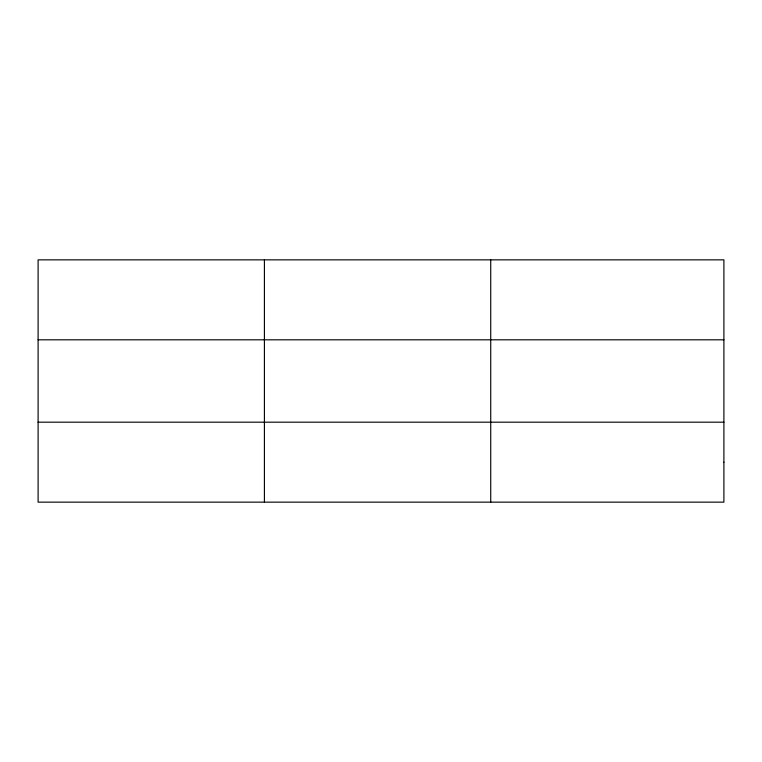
<?xml version="1.0" encoding="UTF-8"?>
<svg xmlns="http://www.w3.org/2000/svg" width="762" height="762" viewBox="0 0 762 762"><rect width="100%" height="100%" fill="white"/><g stroke="black" fill="none" stroke-linecap="round" stroke-linejoin="round"><path stroke-width="1.14" d="M264.414 502.148L264.414 259.852M490.728 502.148L490.728 259.852M38.1 339.814L723.9 339.814M38.1 422.186L723.9 422.186M723.9 462.163L723.9 502.148L38.1 502.148L38.1 259.852L723.9 259.852L723.9 462.163"/></g></svg>
